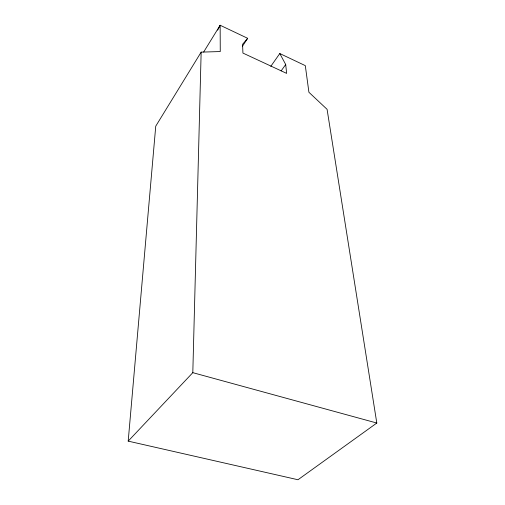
<?xml version="1.0" encoding="UTF-8"?>
<svg xmlns="http://www.w3.org/2000/svg" width="505" height="505" viewBox="0 0 505 505"><rect width="100%" height="100%" fill="white"/><g stroke="black" fill="none" stroke-linecap="round" stroke-linejoin="round"><path stroke-width="0.76" d="M270.794 66.357L279.795 53.536L305.304 65.637L308.915 92.276L327.082 109.326L376.806 423.032L297.975 479.75L128.194 441.13L192.809 372.665L201.154 52.129L220.262 51.548L220.148 25.25L247.671 38.304L242.507 46.182M128.194 441.13L155.748 126.162L201.154 52.129M217.668 30.167L220.148 25.25L203.648 52.04M281.115 70.915L285.704 64.526L279.795 53.536M247.671 38.304L242.577 44.282L242.93 53.075L286.638 73.383L285.704 64.526M192.809 372.665L376.806 423.032"/></g></svg>
